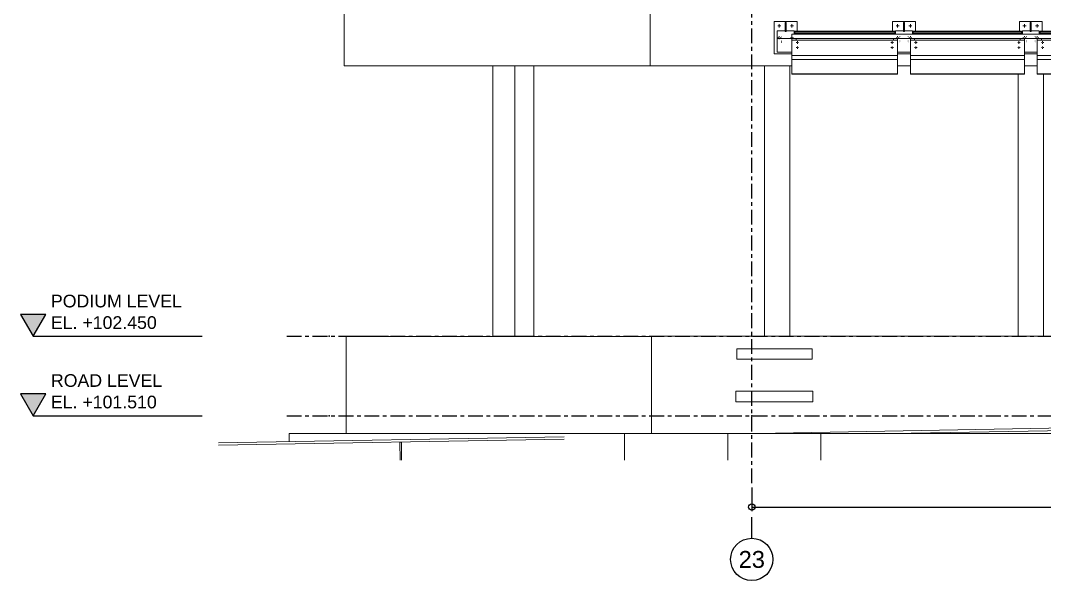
# Model space of a CAD drawing. Header units: millimetres. Extents: x 3774 to 718460, y -768339 to 192544.
# Drawn here: x 329240 to 341351, y -766904 to -760278 of the extents above; entities that cross this region are included whole.
import ezdxf
from ezdxf.enums import TextEntityAlignment as Align

# ---------------------------------------------------------------- set-up
doc = ezdxf.new("R2010")
doc.units = ezdxf.units.MM
for name, pattern in [('TA_GL_000.70000', [1.925, 0.7, -0.175, 0.175, -0.175, 0.7]), ('XKITLINE00', [0]), ('XKITLINE02', [4, 2, -2])]:
    doc.linetypes.add(name, pattern=pattern)
for name, color, linetype in [('000 - 0_SYM_DWG_GRID-BUBBLE_MAIN_COLOR_1', 7, 'Continuous'), ('000 - 0_SYM_DWG_GRIDLINE_MAIN_COLOR_1', 7, 'Continuous'), ('000 - 0_SYM_DWG_GRIDLINE_MAIN_COLOR_251', 7, 'Continuous'), ('000 - 0_SYM_DWG_LEVEL_MAIN_COLOR_2', 7, 'Continuous'), ('000 - 0_SYM_DWG_LEVEL_TEXT', 7, 'Continuous')]:
    doc.layers.add(name, color=color, linetype=linetype)
doc.layers.add('Bolt', color=7, linetype='Continuous', lineweight=0)
doc.layers.add('Part', color=7, linetype='Continuous', lineweight=0)
doc.styles.add('ARIAL', font='arial.ttf')
doc.styles.add('Arial_1', font='arial.ttf', dxfattribs={"height": 125})
doc.styles.add('FAMELINE_FOR_CKST', font='arial.ttf')
doc.styles.add('TA', font='', dxfattribs={"height": 4.5})
doc.styles.get('TA').set_extended_font_data('Cordia New')
doc.dimstyles.new('FAMELINE-CKST_C-C', dxfattribs={"dimtxt": 0.3, "dimasz": 0.15, "dimexe": 0.1, "dimexo": 0.1, "dimgap": 0.05, "dimtad": 1, "dimzin": 0, "dimdsep": 46, "dimtxsty": 'FAMELINE_FOR_CKST', "dimblk": 'ORIGIN', "dimblk1": 'ORIGIN', "dimblk2": 'ORIGIN', "dimsah": 1, "dimcen": 0.1, "dimdle": 0.1, "dimclrd": 7, "dimclre": 7, "dimclrt": 7, "dimadec": 0, "dimazin": 0, "dimtfac": 1, "dimtix": 1, "dimtmove": 2, "dimatfit": 3, "dimfxl": 1, "dimtolj": 1, "dimtzin": 0, "dimlwd": -1, "dimlwe": -1, "dimarcsym": 0})

# ---------------------------------------------------------------- blocks, each defined once
blk = doc.blocks.new('*U7973')
at = {"layer": '000 - 0_SYM_DWG_GRIDLINE_MAIN_COLOR_1', "color": 7}
blk.add_line((29, 0), (24, 0), dxfattribs=at)
blk.add_circle((34, 0), 5, dxfattribs=at)
at = {"layer": '000 - 0_SYM_DWG_GRIDLINE_MAIN_COLOR_251', "color": 7, "linetype": 'ByBlock', "ltscale": 5}
blk.add_line((16, 0), (-354.34, 0), dxfattribs=at)
at = {"layer": '000 - 0_SYM_DWG_GRIDLINE_MAIN_COLOR_251', "color": 7}
for p in [(-338.34, 0), (0, 0)]:
    blk.add_point(p, dxfattribs=at)
at = {"color": 7, "style": 'TA', "flags": 1}
blk.add_attdef('LOCATION', (6, -6), '', height=4.5, rotation=270, dxfattribs=at)
at = {"layer": '000 - 0_SYM_DWG_GRID-BUBBLE_MAIN_COLOR_1', "color": 7, "style": 'ARIAL'}
blk.add_attdef('GRID-HEAD', text='', height=4, rotation=90, dxfattribs=at).set_placement((34, 0), align=Align.MIDDLE_CENTER)
blk = doc.blocks.new('*U5900')
at = {"layer": '000 - 0_SYM_DWG_LEVEL_MAIN_COLOR_2'}
blk.add_hatch(color=7, dxfattribs=at).paths.add_polyline_path([(-167.01, 5.18), (-170, 0), (-172.99, 5.18)])
at = {"color": 7}
blk.add_point((0, 0), dxfattribs=at)
at = {"layer": '000 - 0_SYM_DWG_GRIDLINE_MAIN_COLOR_251', "color": 7}
blk.add_lwpolyline([(-170, 0), (-139, 0), (-134.5, 0), (-130, 0)], dxfattribs=at)
at = {"layer": '000 - 0_SYM_DWG_LEVEL_MAIN_COLOR_2', "color": 7, "lineweight": 25}
for p, q in [((-167.01, 5.18), (-172.99, 5.18)), ((-172.99, 5.18), (-170, 0)), ((-170, 0), (-167.01, 5.18))]:
    blk.add_line(p, q, dxfattribs=at)
at = {"layer": '000 - 0_SYM_DWG_LEVEL_TEXT', "color": 7, "style": 'Arial_1'}
for tag, p in [('LV_NAME_1', (-165.78, 11.92)), ('LV_NAME_2', (-165.79, 6.83)), ('LV_NAME_3', (-165.8, 1.74))]:
    blk.add_attdef(tag, p, '', height=3, dxfattribs=at)
blk = doc.blocks.new('*U5902')
at = {"layer": '000 - 0_SYM_DWG_GRIDLINE_MAIN_COLOR_251', "color": 7, "linetype": 'ByBlock', "ltscale": 5}
blk.add_line((10, 0), (-759, 0), dxfattribs=at)
at = {"layer": '000 - 0_SYM_DWG_GRIDLINE_MAIN_COLOR_251', "color": 7}
blk.add_point((0, 0), dxfattribs=at)
at = {"color": 7, "style": 'TA', "flags": 1}
blk.add_attdef('LOCATION', (6, -6), '', height=4.5, rotation=270, dxfattribs=at)
blk = doc.blocks.new('_Origin')
at = {"color": 7, "linetype": 'ByBlock', "lineweight": -2}
blk.add_line((0, 0), (-1, 0), dxfattribs=at)
blk.add_circle((0, 0), 0.5, dxfattribs=at)
blk = doc.blocks.new('*D8515')
at = {"color": 7, "transparency": 16777216}
for p, q in [((-22800, 100660), (-22800, 100379)), ((-11400, 100660), (-11400, 100379)), ((-22725, 100429), (-11475, 100429))]:
    blk.add_line(p, q, dxfattribs=at)
at = {"layer": 'Defpoints', "color": 7, "transparency": 16777216}
for p in [(-22800, 100710), (-11400, 100710), (-11400, 100429)]:
    blk.add_point(p, dxfattribs=at)
at = {"color": 7, "transparency": 16777216, "xscale": 75, "yscale": 75, "zscale": 75, "rotation": 180}
blk.add_blockref('_Origin', (-22800, 100429), dxfattribs=at)
at = {"color": 7, "transparency": 16777216, "xscale": 75, "yscale": 75, "zscale": 75}
blk.add_blockref('_Origin', (-11400, 100429), dxfattribs=at)
at = {"color": 7, "transparency": 16777216, "insert": (-17100, 100530), "char_height": 150, "attachment_point": 5, "style": 'FAMELINE_FOR_CKST'}
blk.add_mtext('\\A1;11400', dxfattribs=at)
blk = doc.blocks.new('*A6163498')
at = {"layer": 'Part', "color": 7, "linetype": 'XKITLINE00', "lineweight": 0}
for p, q in [((2179.680579, -157.253462), (2285.169525, -157.253462)), ((2179.680579, -166.453462), (2179.680579, -157.253462))]:
    blk.add_line(p, q, dxfattribs=at)
blk = doc.blocks.new('*A6363518')
at = {"layer": 'Part', "color": 7, "linetype": 'XKITLINE00', "lineweight": 0}
for p, q in [((2328.169484, -128.668902), (2192.969406, -128.668902)), ((2192.969406, -128.668902), (2192.969406, -129.068902)), ((2328.169484, -129.068902), (2192.969406, -129.068902))]:
    blk.add_line(p, q, dxfattribs=at)
blk = doc.blocks.new('*A6373519')
at = {"layer": 'Part', "color": 7, "linetype": 'XKITLINE00', "lineweight": 0}
for p, q in [((2179.563596, -124.453462), (2179.563596, -131.653462)), ((2179.563596, -131.653462), (2192.969484, -131.653462)), ((2202.969484, -131.653462), (2204.169484, -131.653462)), ((2214.969484, -131.653462), (2216.169484, -131.653462))]:
    blk.add_line(p, q, dxfattribs=at)
blk = doc.blocks.new('*A6963578')
at = {"layer": 'Part', "color": 7, "linetype": 'XKITLINE00', "lineweight": 0}
for p, q in [((2195.710312, -166.453462), (2186.910312, -166.453462)), ((2186.910312, -166.453462), (2186.910312, -168.988744)), ((2195.710312, -168.988744), (2195.710312, -166.453462))]:
    blk.add_line(p, q, dxfattribs=at)
blk = doc.blocks.new('*A6973579')
at = {"layer": 'Part', "color": 7, "linetype": 'XKITLINE00', "lineweight": 0}
for p, q in [((2280.258984, -164.856386), (2189.668655, -166.453462)), ((2202.376495, -166.453462), (2280.262933, -165.080351)), ((2280.262933, -165.080351), (2280.258984, -164.856386))]:
    blk.add_line(p, q, dxfattribs=at)
blk = doc.blocks.new('*A6983580')
at = {"layer": 'Part', "color": 7, "linetype": 'XKITLINE00', "lineweight": 0}
for p, q in [((2194.870312, -158.453462), (2187.750312, -158.453462)), ((2187.750312, -158.453462), (2187.750312, -159.413462)), ((2194.870312, -158.453462), (2194.870312, -159.413462)), ((2194.870312, -159.413462), (2187.750312, -159.413462))]:
    blk.add_line(p, q, dxfattribs=at)
blk = doc.blocks.new('*A6993581')
at = {"layer": 'Part', "color": 7, "linetype": 'XKITLINE00', "lineweight": 0}
for p, q in [((2194.950312, -162.453462), (2187.670312, -162.453462)), ((2187.670312, -162.453462), (2187.670312, -163.453462)), ((2194.950312, -162.453462), (2194.950312, -163.453462)), ((2194.950312, -163.453462), (2187.670312, -163.453462))]:
    blk.add_line(p, q, dxfattribs=at)
blk = doc.blocks.new('*A7233605')
at = {"layer": 'Part', "color": 7, "linetype": 'XKITLINE00', "lineweight": 0}
blk.add_line((2150.601525, -131.653462), (2150.601525, -124.453462), dxfattribs=at)
blk = doc.blocks.new('*A7243606')
at = {"layer": 'Part', "color": 7, "linetype": 'XKITLINE00', "lineweight": 0}
for p, q in [((2164.67902, -157.253462), (2164.67902, -131.653462)), ((2166.757481, -157.253462), (2166.757481, -131.653462)), ((2168.557481, -157.253462), (2168.557481, -131.653462)), ((2164.67902, -157.253462), (2168.557481, -157.253462))]:
    blk.add_line(p, q, dxfattribs=at)
blk = doc.blocks.new('*A7253607')
at = {"layer": 'Part', "color": 7, "linetype": 'XKITLINE00', "lineweight": 0}
for p, q in [((2179.563596, -124.453462), (2150.601525, -124.453462)), ((2150.601525, -124.453462), (2150.601525, -131.653462)), ((2179.563596, -124.453462), (2179.563596, -131.653462)), ((2179.563596, -131.653462), (2150.601525, -131.653462))]:
    blk.add_line(p, q, dxfattribs=at)
blk = doc.blocks.new('*A7503632')
at = {"layer": 'Bolt', "color": 7, "linetype": 'XKITLINE02', "lineweight": 0}
for p, q in [((2203.16952, -128.896369), (2203.16952, -128.916299)), ((2203.16952, -129.295829), (2203.16952, -129.315758))]:
    blk.add_line(p, q, dxfattribs=at)
blk = doc.blocks.new('*A7513633')
at = {"layer": 'Bolt', "color": 7, "linetype": 'XKITLINE02', "lineweight": 0}
for p, q in [((2203.96953, -128.896369), (2203.96953, -128.916299)), ((2203.96953, -129.295829), (2203.96953, -129.315758))]:
    blk.add_line(p, q, dxfattribs=at)
blk = doc.blocks.new('*A7543636')
at = {"layer": 'Bolt'}
for points in [[(2202.894, -127.867), (2202.895, -127.86), (2202.897, -127.853), (2202.899, -127.846), (2202.903, -127.839), (2202.906, -127.833), (2202.911, -127.827), (2202.916, -127.821), (2202.921, -127.816), (2202.927, -127.812), (2202.934, -127.808), (2202.94, -127.805), (2202.947, -127.802), (2202.955, -127.8), (2202.962, -127.799), (2202.97, -127.799), (2202.977, -127.799), (2202.984, -127.8), (2202.992, -127.802), (2202.999, -127.805), (2203.005, -127.808), (2203.012, -127.812), (2203.018, -127.816), (2203.023, -127.821), (2203.028, -127.827), (2203.033, -127.833), (2203.037, -127.839), (2203.04, -127.846), (2203.042, -127.853), (2203.044, -127.86), (2203.045, -127.867), (2203.046, -127.875), (2203.045, -127.882), (2203.044, -127.89), (2203.042, -127.897), (2203.04, -127.904), (2203.037, -127.911), (2203.033, -127.917), (2203.028, -127.923), (2203.023, -127.929), (2203.018, -127.934), (2203.012, -127.938), (2203.005, -127.942), (2202.999, -127.945), (2202.992, -127.948), (2202.984, -127.949), (2202.977, -127.95), (2202.97, -127.951), (2202.962, -127.95), (2202.955, -127.949), (2202.947, -127.948), (2202.94, -127.945), (2202.934, -127.942), (2202.927, -127.938), (2202.921, -127.934), (2202.916, -127.929), (2202.911, -127.923), (2202.906, -127.917), (2202.903, -127.911), (2202.899, -127.904), (2202.897, -127.897), (2202.895, -127.89), (2202.894, -127.882), (2202.894, -127.875)], [(2204.094, -127.867), (2204.095, -127.86), (2204.097, -127.853), (2204.099, -127.846), (2204.103, -127.839), (2204.106, -127.833), (2204.111, -127.827), (2204.116, -127.821), (2204.121, -127.816), (2204.127, -127.812), (2204.134, -127.808), (2204.14, -127.805), (2204.147, -127.802), (2204.155, -127.8), (2204.162, -127.799), (2204.17, -127.799), (2204.177, -127.799), (2204.184, -127.8), (2204.192, -127.802), (2204.199, -127.805), (2204.205, -127.808), (2204.212, -127.812), (2204.218, -127.816), (2204.223, -127.821), (2204.228, -127.827), (2204.233, -127.833), (2204.237, -127.839), (2204.24, -127.846), (2204.242, -127.853), (2204.244, -127.86), (2204.245, -127.867), (2204.246, -127.875), (2204.245, -127.882), (2204.244, -127.89), (2204.242, -127.897), (2204.24, -127.904), (2204.237, -127.911), (2204.233, -127.917), (2204.228, -127.923), (2204.223, -127.929), (2204.218, -127.934), (2204.212, -127.938), (2204.205, -127.942), (2204.199, -127.945), (2204.192, -127.948), (2204.184, -127.949), (2204.177, -127.95), (2204.17, -127.951), (2204.162, -127.95), (2204.155, -127.949), (2204.147, -127.948), (2204.14, -127.945), (2204.134, -127.942), (2204.127, -127.938), (2204.121, -127.934), (2204.116, -127.929), (2204.111, -127.923), (2204.106, -127.917), (2204.103, -127.911), (2204.099, -127.904), (2204.097, -127.897), (2204.095, -127.89), (2204.094, -127.882), (2204.094, -127.875)]]:
    blk.add_hatch(color=7, dxfattribs=at).paths.add_polyline_path(points, flags=17)
at = {"layer": 'Bolt', "color": 7, "linetype": 'XKITLINE00', "lineweight": 0}
for p, q in [((2202.818, -127.875), (2203.122, -127.875)), ((2202.97, -128.027), (2202.97, -127.723)), ((2204.018, -127.875), (2204.322, -127.875)), ((2204.17, -128.027), (2204.17, -127.723)), ((2202.97, -128.843), (2202.97, -128.944)), ((2204.17, -128.843), (2204.17, -128.944)), ((2202.818, -128.995), (2202.919, -128.995)), ((2202.97, -129.147), (2202.97, -129.046)), ((2203.122, -128.995), (2203.02, -128.995)), ((2204.018, -128.995), (2204.119, -128.995)), ((2204.17, -129.147), (2204.17, -129.046)), ((2204.322, -128.995), (2204.22, -128.995))]:
    blk.add_line(p, q, dxfattribs=at)
blk = doc.blocks.new('*A7553637')
at = {"layer": 'Bolt', "color": 7, "linetype": 'XKITLINE02', "lineweight": 0}
for p, q in [((2203.96953, -129.040129), (2203.96953, -129.060059)), ((2203.96953, -129.439589), (2203.96953, -129.459518))]:
    blk.add_line(p, q, dxfattribs=at)
blk = doc.blocks.new('*A7563638')
at = {"layer": 'Bolt', "color": 7, "linetype": 'XKITLINE02', "lineweight": 0}
for p, q in [((2203.16952, -129.040129), (2203.16952, -129.060059)), ((2203.16952, -129.439589), (2203.16952, -129.459518))]:
    blk.add_line(p, q, dxfattribs=at)
blk = doc.blocks.new('*A7573639')
at = {"layer": 'Bolt'}
for points in [[(2191.694, -127.867), (2191.695, -127.86), (2191.697, -127.853), (2191.699, -127.846), (2191.703, -127.839), (2191.706, -127.833), (2191.711, -127.827), (2191.716, -127.821), (2191.721, -127.816), (2191.727, -127.812), (2191.734, -127.808), (2191.74, -127.805), (2191.747, -127.802), (2191.755, -127.8), (2191.762, -127.799), (2191.77, -127.799), (2191.777, -127.799), (2191.784, -127.8), (2191.792, -127.802), (2191.799, -127.805), (2191.805, -127.808), (2191.812, -127.812), (2191.818, -127.816), (2191.823, -127.821), (2191.828, -127.827), (2191.833, -127.833), (2191.837, -127.839), (2191.84, -127.846), (2191.842, -127.853), (2191.844, -127.86), (2191.845, -127.867), (2191.846, -127.875), (2191.845, -127.882), (2191.844, -127.89), (2191.842, -127.897), (2191.84, -127.904), (2191.837, -127.911), (2191.833, -127.917), (2191.828, -127.923), (2191.823, -127.929), (2191.818, -127.934), (2191.812, -127.938), (2191.805, -127.942), (2191.799, -127.945), (2191.792, -127.948), (2191.784, -127.949), (2191.777, -127.95), (2191.77, -127.951), (2191.762, -127.95), (2191.755, -127.949), (2191.747, -127.948), (2191.74, -127.945), (2191.734, -127.942), (2191.727, -127.938), (2191.721, -127.934), (2191.716, -127.929), (2191.711, -127.923), (2191.706, -127.917), (2191.703, -127.911), (2191.699, -127.904), (2191.697, -127.897), (2191.695, -127.89), (2191.694, -127.882), (2191.694, -127.875)], [(2192.894, -127.867), (2192.895, -127.86), (2192.897, -127.853), (2192.899, -127.846), (2192.903, -127.839), (2192.906, -127.833), (2192.911, -127.827), (2192.916, -127.821), (2192.921, -127.816), (2192.927, -127.812), (2192.934, -127.808), (2192.94, -127.805), (2192.947, -127.802), (2192.955, -127.8), (2192.962, -127.799), (2192.97, -127.799), (2192.977, -127.799), (2192.984, -127.8), (2192.992, -127.802), (2192.999, -127.805), (2193.005, -127.808), (2193.012, -127.812), (2193.018, -127.816), (2193.023, -127.821), (2193.028, -127.827), (2193.033, -127.833), (2193.037, -127.839), (2193.04, -127.846), (2193.042, -127.853), (2193.044, -127.86), (2193.045, -127.867), (2193.046, -127.875), (2193.045, -127.882), (2193.044, -127.89), (2193.042, -127.897), (2193.04, -127.904), (2193.037, -127.911), (2193.033, -127.917), (2193.028, -127.923), (2193.023, -127.929), (2193.018, -127.934), (2193.012, -127.938), (2193.005, -127.942), (2192.999, -127.945), (2192.992, -127.948), (2192.984, -127.949), (2192.977, -127.95), (2192.97, -127.951), (2192.962, -127.95), (2192.955, -127.949), (2192.947, -127.948), (2192.94, -127.945), (2192.934, -127.942), (2192.927, -127.938), (2192.921, -127.934), (2192.916, -127.929), (2192.911, -127.923), (2192.906, -127.917), (2192.903, -127.911), (2192.899, -127.904), (2192.897, -127.897), (2192.895, -127.89), (2192.894, -127.882), (2192.894, -127.875)]]:
    blk.add_hatch(color=7, dxfattribs=at).paths.add_polyline_path(points, flags=17)
at = {"layer": 'Bolt', "color": 7, "linetype": 'XKITLINE00', "lineweight": 0}
for p, q in [((2191.618, -127.875), (2191.922, -127.875)), ((2191.77, -128.027), (2191.77, -127.723)), ((2192.818, -127.875), (2193.122, -127.875)), ((2192.97, -128.027), (2192.97, -127.723)), ((2191.77, -128.843), (2191.77, -128.944)), ((2192.97, -128.843), (2192.97, -128.944)), ((2191.618, -128.995), (2191.719, -128.995)), ((2191.77, -129.147), (2191.77, -129.046)), ((2191.922, -128.995), (2191.82, -128.995)), ((2192.818, -128.995), (2192.919, -128.995)), ((2192.97, -129.147), (2192.97, -129.046)), ((2193.122, -128.995), (2193.02, -128.995))]:
    blk.add_line(p, q, dxfattribs=at)
blk = doc.blocks.new('*A7583640')
at = {"layer": 'Bolt', "color": 7, "linetype": 'XKITLINE02', "lineweight": 0}
for p, q in [((2191.96953, -128.90237), (2191.96953, -128.94396)), ((2191.96953, -129.301829), (2191.96953, -129.343419))]:
    blk.add_line(p, q, dxfattribs=at)
blk = doc.blocks.new('*A7633645')
at = {"layer": 'Bolt', "color": 7, "linetype": 'XKITLINE02', "lineweight": 0}
for p, q in [((2191.96953, -129.04613), (2191.96953, -129.08772)), ((2191.96953, -129.445589), (2191.96953, -129.487179))]:
    blk.add_line(p, q, dxfattribs=at)
blk = doc.blocks.new('*A7643646')
at = {"layer": 'Bolt', "color": 7, "linetype": 'XKITLINE00', "lineweight": 0}
for p, q in [((2204.57752, -129.449286), (2204.652112, -129.449286)), ((2204.68952, -129.337286), (2204.68952, -129.411878)), ((2204.68952, -129.561286), (2204.68952, -129.486694)), ((2204.68952, -129.817286), (2204.68952, -129.891878)), ((2204.80152, -129.449286), (2204.726928, -129.449286)), ((2204.57752, -129.929286), (2204.652112, -129.929286)), ((2204.68952, -130.041286), (2204.68952, -129.966694)), ((2204.80152, -129.929286), (2204.726928, -129.929286))]:
    blk.add_line(p, q, dxfattribs=at)
blk = doc.blocks.new('*A7653647')
at = {"layer": 'Bolt', "color": 7, "linetype": 'XKITLINE00', "lineweight": 0}
for p, q in [((2202.33752, -129.449286), (2202.412112, -129.449286)), ((2202.44952, -129.337286), (2202.44952, -129.411878)), ((2202.44952, -129.561286), (2202.44952, -129.486694)), ((2202.44952, -129.817286), (2202.44952, -129.891878)), ((2202.56152, -129.449286), (2202.486928, -129.449286)), ((2202.33752, -129.929286), (2202.412112, -129.929286)), ((2202.44952, -130.041286), (2202.44952, -129.966694)), ((2202.56152, -129.929286), (2202.486928, -129.929286))]:
    blk.add_line(p, q, dxfattribs=at)
blk = doc.blocks.new('*A7663648')
at = {"layer": 'Bolt', "color": 7, "linetype": 'XKITLINE00', "lineweight": 0}
for p, q in [((2193.37448, -129.449286), (2193.449072, -129.449286)), ((2193.48648, -129.337286), (2193.48648, -129.411878)), ((2193.48648, -129.561286), (2193.48648, -129.486694)), ((2193.48648, -129.817286), (2193.48648, -129.891878)), ((2193.59848, -129.449286), (2193.523888, -129.449286)), ((2193.37448, -129.929286), (2193.449072, -129.929286)), ((2193.48648, -130.041286), (2193.48648, -129.966694)), ((2193.59848, -129.929286), (2193.523888, -129.929286))]:
    blk.add_line(p, q, dxfattribs=at)
blk = doc.blocks.new('*A7683650')
at = {"layer": 'Part', "color": 7, "linetype": 'XKITLINE00', "lineweight": 0}
for p, q in [((2177.121323, -166.453462), (2186.910312, -166.453462)), ((2177.12135, -168.988744), (2177.12135, -166.453462))]:
    blk.add_line(p, q, dxfattribs=at)
blk = doc.blocks.new('*A7693651')
at = {"layer": 'Part', "color": 7, "linetype": 'XKITLINE00', "lineweight": 0}
for p, q in [((2138.707265, -167.351894), (2171.40093, -166.775516)), ((2138.707265, -167.575928), (2171.40093, -166.999551))]:
    blk.add_line(p, q, dxfattribs=at)
blk = doc.blocks.new('*A7703652')
at = {"layer": 'Part', "color": 7, "linetype": 'XKITLINE00', "lineweight": 0}
blk.add_line((2145.397813, -167.233942), (2145.397813, -166.453462), dxfattribs=at)
blk = doc.blocks.new('*A7713653')
at = {"layer": 'Part', "color": 7, "linetype": 'XKITLINE00', "lineweight": 0}
for p, q in [((2177.121323, -166.453462), (2145.397813, -166.453462)), ((2145.397813, -166.453462), (2145.397813, -167.233942)), ((2177.121323, -168.988744), (2177.121323, -166.453462))]:
    blk.add_line(p, q, dxfattribs=at)
blk = doc.blocks.new('*A7723654')
at = {"layer": 'Part', "color": 7, "linetype": 'XKITLINE00', "lineweight": 0}
for p, q in [((2156.00936, -167.270899), (2155.88138, -167.273155)), ((2155.88138, -167.273155), (2155.911625, -168.988744)), ((2156.039645, -168.988744), (2156.00936, -167.270899))]:
    blk.add_line(p, q, dxfattribs=at)
blk = doc.blocks.new('*A7733655')
at = {"layer": 'Part', "color": 7, "linetype": 'XKITLINE00', "lineweight": 0}
for p, q in [((2154.801525, -157.253462), (2150.801525, -157.253462)), ((2150.801525, -157.253462), (2150.801525, -166.453462)), ((2154.801525, -157.261462), (2154.801525, -157.253462))]:
    blk.add_line(p, q, dxfattribs=at)
blk = doc.blocks.new('*A7743656')
at = {"layer": 'Part', "color": 7, "linetype": 'XKITLINE00', "lineweight": 0}
for p, q in [((2150.801527, -157.261462), (2179.680579, -157.261462)), ((2150.801527, -166.453462), (2150.801527, -157.261462)), ((2179.680579, -157.261462), (2179.680579, -166.453462))]:
    blk.add_line(p, q, dxfattribs=at)
blk = doc.blocks.new('*A7753657')
at = {"layer": 'Part', "color": 7, "linetype": 'XKITLINE00', "lineweight": 0}
blk.add_line((2187.670312, -163.453462), (2187.670312, -162.453462), dxfattribs=at)
blk = doc.blocks.new('*A7763658')
at = {"layer": 'Part', "color": 7, "linetype": 'XKITLINE00', "lineweight": 0}
blk.add_line((2187.750312, -159.413462), (2187.750312, -158.453462), dxfattribs=at)
blk = doc.blocks.new('*A9273809')
at = {"layer": 'Part', "color": 7, "linetype": 'XKITLINE00', "lineweight": 0}
blk.add_line((2195.710312, -166.453462), (2258.126312, -166.453462), dxfattribs=at)
blk = doc.blocks.new('*A9313813')
at = {"layer": 'Part', "color": 7, "linetype": 'XKITLINE00', "lineweight": 0}
for p, q in [((2190.369525, -157.253462), (2190.369525, -131.653462)), ((2192.769525, -157.253462), (2192.769525, -131.653462))]:
    blk.add_line(p, q, dxfattribs=at)
blk = doc.blocks.new('*A9323814')
at = {"layer": 'Part', "color": 7, "linetype": 'XKITLINE00', "lineweight": 0}
for p, q in [((2214.369525, -157.253462), (2214.369525, -132.453462)), ((2216.769525, -157.253462), (2216.769525, -132.453462))]:
    blk.add_line(p, q, dxfattribs=at)
blk = doc.blocks.new('*A9413823')
at = {"layer": 'Part', "color": 7, "linetype": 'XKITLINE00', "lineweight": 0}
for p, q in [((2202.76649, -128.344459), (2203.52152, -128.344459)), ((2202.76649, -128.668902), (2202.76649, -128.344459)), ((2203.61752, -128.344459), (2204.36649, -128.344459)), ((2204.36649, -128.668902), (2204.36649, -128.344459))]:
    blk.add_line(p, q, dxfattribs=at)
blk = doc.blocks.new('*A9423824')
at = {"layer": 'Part', "color": 7, "linetype": 'XKITLINE00', "lineweight": 0}
for p, q in [((2204.169484, -131.053462), (2204.169484, -129.233462)), ((2214.969484, -129.233462), (2204.169484, -129.233462)), ((2214.969484, -132.405462), (2214.969484, -129.233462)), ((2204.169484, -130.67527), (2214.969484, -130.67527)), ((2204.169484, -131.053462), (2204.169484, -132.453462)), ((2214.969484, -131.053462), (2204.169484, -131.053462)), ((2204.169484, -132.405462), (2214.969484, -132.405462)), ((2214.969484, -132.453462), (2204.169484, -132.453462)), ((2214.969484, -132.405462), (2214.969484, -132.453462))]:
    blk.add_line(p, q, dxfattribs=at)
blk = doc.blocks.new('*A9433825')
at = {"layer": 'Part', "color": 7, "linetype": 'XKITLINE00', "lineweight": 0}
for p, q in [((2192.969484, -131.053462), (2192.969484, -129.233462)), ((2202.969484, -129.233462), (2192.969484, -129.233462)), ((2202.969484, -132.405462), (2202.969484, -129.233462)), ((2192.969484, -130.67527), (2202.969484, -130.67527)), ((2192.969484, -131.053462), (2192.969484, -132.453462)), ((2202.969484, -131.053462), (2192.969484, -131.053462)), ((2192.969484, -132.405462), (2202.969484, -132.405462)), ((2202.969484, -132.453462), (2192.969484, -132.453462)), ((2202.969484, -132.405462), (2202.969484, -132.453462))]:
    blk.add_line(p, q, dxfattribs=at)
blk = doc.blocks.new('*A9443826')
at = {"layer": 'Part', "color": 7, "linetype": 'XKITLINE00', "lineweight": 0}
for p, q in [((2193.16649, -128.619931), (2193.24952, -128.619931)), ((2193.16649, -128.622652), (2193.24952, -128.622652)), ((2193.24952, -128.391525), (2193.24952, -128.535285)), ((2193.24952, -128.391525), (2202.68952, -128.391525)), ((2193.24952, -128.422926), (2202.68952, -128.422926)), ((2202.68952, -128.391525), (2202.68952, -128.535285)), ((2202.68952, -128.619931), (2202.76649, -128.619931)), ((2202.68952, -128.622652), (2202.76649, -128.622652))]:
    blk.add_line(p, q, dxfattribs=at)
blk = doc.blocks.new('*A9453827')
at = {"layer": 'Part', "color": 7, "linetype": 'XKITLINE00', "lineweight": 0}
for p, q in [((2204.36649, -128.619931), (2204.44952, -128.619931)), ((2204.36649, -128.622652), (2204.44952, -128.622652)), ((2204.44952, -128.391525), (2204.44952, -128.535285)), ((2204.44952, -128.391525), (2214.68952, -128.391525)), ((2204.44952, -128.422926), (2214.68952, -128.422926)), ((2214.68952, -128.391525), (2214.68952, -128.535285)), ((2214.68952, -128.619931), (2214.76649, -128.619931)), ((2214.68952, -128.622652), (2214.76649, -128.622652))]:
    blk.add_line(p, q, dxfattribs=at)
blk = doc.blocks.new('*A9463828')
at = {"layer": 'Part', "color": 7, "linetype": 'XKITLINE00', "lineweight": 0}
for p, q in [((2204.44952, -128.668902), (2204.44952, -128.535285)), ((2204.44952, -128.535285), (2214.68952, -128.535285)), ((2204.44952, -128.566686), (2214.68952, -128.566686)), ((2214.68952, -128.535285), (2214.68952, -128.668902))]:
    blk.add_line(p, q, dxfattribs=at)
blk = doc.blocks.new('*A9473829')
at = {"layer": 'Part', "color": 7, "linetype": 'XKITLINE00', "lineweight": 0}
for p, q in [((2193.24952, -128.668902), (2193.24952, -128.535285)), ((2193.24952, -128.535285), (2202.68952, -128.535285)), ((2193.24952, -128.566686), (2202.68952, -128.566686)), ((2202.68952, -128.535285), (2202.68952, -128.668902))]:
    blk.add_line(p, q, dxfattribs=at)
blk = doc.blocks.new('*A9513833')
at = {"layer": 'Part', "color": 7, "linetype": 'XKITLINE00', "lineweight": 0}
for p, q in [((2202.489552, -127.474849), (2204.649552, -127.474849)), ((2202.489552, -128.391525), (2202.489552, -127.474849)), ((2204.649552, -127.474849), (2204.649552, -128.391525)), ((2202.969484, -130.514849), (2204.169484, -130.514849))]:
    blk.add_line(p, q, dxfattribs=at)
blk = doc.blocks.new('*A9523834')
at = {"layer": 'Part', "color": 7, "linetype": 'XKITLINE00', "lineweight": 0}
for p, q in [((2203.61752, -127.544569), (2203.52152, -127.544569)), ((2203.52152, -128.395979), (2203.52152, -127.544569)), ((2203.61752, -128.395979), (2203.61752, -127.544569)), ((2203.61752, -128.395979), (2203.52152, -128.395979))]:
    blk.add_line(p, q, dxfattribs=at)
blk = doc.blocks.new('*A9563838')
at = {"layer": 'Part', "color": 7, "linetype": 'XKITLINE00', "lineweight": 0}
for p, q in [((2191.289552, -127.474849), (2193.449552, -127.474849)), ((2191.289552, -130.514849), (2191.289552, -127.474849)), ((2193.449552, -127.474849), (2193.449552, -128.391525)), ((2192.969484, -130.514849), (2191.289552, -130.514849))]:
    blk.add_line(p, q, dxfattribs=at)
blk = doc.blocks.new('*A9573839')
at = {"layer": 'Part', "color": 7, "linetype": 'XKITLINE00', "lineweight": 0}
for p, q in [((2192.41752, -127.544569), (2192.32152, -127.544569)), ((2192.32152, -128.395979), (2192.32152, -127.544569)), ((2192.41752, -128.395979), (2192.41752, -127.544569)), ((2192.41752, -128.395979), (2192.32152, -128.395979))]:
    blk.add_line(p, q, dxfattribs=at)
blk = doc.blocks.new('*A9583840')
at = {"layer": 'Part', "color": 7, "linetype": 'XKITLINE00', "lineweight": 0}
for p, q in [((2214.569484, -129.068902), (2204.569406, -129.068902)), ((2204.569406, -129.068902), (2204.569406, -129.233462)), ((2214.569484, -129.233462), (2214.569484, -129.068902))]:
    blk.add_line(p, q, dxfattribs=at)
blk = doc.blocks.new('*A9593841')
at = {"layer": 'Part', "color": 7, "linetype": 'XKITLINE00', "lineweight": 0}
for p, q in [((2202.569484, -129.068902), (2193.369406, -129.068902)), ((2193.369406, -129.068902), (2193.369406, -129.233462)), ((2202.569484, -129.233462), (2202.569484, -129.068902))]:
    blk.add_line(p, q, dxfattribs=at)
blk = doc.blocks.new('*A9603842')
at = {"layer": 'Part', "color": 7, "linetype": 'XKITLINE00', "lineweight": 0}
for p, q in [((2202.969484, -129.069203), (2204.169406, -129.069203)), ((2202.969484, -130.349203), (2204.169484, -130.349203))]:
    blk.add_line(p, q, dxfattribs=at)
blk = doc.blocks.new('*A9613843')
at = {"layer": 'Part', "color": 7, "linetype": 'XKITLINE00', "lineweight": 0}
for p, q in [((2204.569406, -129.068902), (2204.169406, -129.068902)), ((2204.169406, -129.068902), (2204.169406, -129.233462)), ((2204.569406, -129.233462), (2204.569406, -129.068902))]:
    blk.add_line(p, q, dxfattribs=at)
blk = doc.blocks.new('*A9623844')
at = {"layer": 'Part', "color": 7, "linetype": 'XKITLINE00', "lineweight": 0}
for p, q in [((2202.569484, -129.068902), (2202.969484, -129.068902)), ((2202.569484, -129.233462), (2202.569484, -129.068902)), ((2202.969484, -129.068902), (2202.969484, -129.233462))]:
    blk.add_line(p, q, dxfattribs=at)
blk = doc.blocks.new('*A9633845')
at = {"layer": 'Part', "color": 7, "linetype": 'XKITLINE00', "lineweight": 0}
for p, q in [((2191.56648, -130.349203), (2191.56648, -129.069203)), ((2191.56648, -129.069203), (2192.969406, -129.069203)), ((2192.969484, -130.349203), (2191.56648, -130.349203))]:
    blk.add_line(p, q, dxfattribs=at)
blk = doc.blocks.new('*A9643846')
at = {"layer": 'Part', "color": 7, "linetype": 'XKITLINE00', "lineweight": 0}
for p, q in [((2193.369406, -129.068902), (2192.969406, -129.068902)), ((2192.969406, -129.068902), (2192.969406, -129.233462)), ((2193.369406, -129.233462), (2193.369406, -129.068902))]:
    blk.add_line(p, q, dxfattribs=at)
blk = doc.blocks.new('*A9743856')
at = {"layer": 'Bolt'}
for points in [[(2214.894, -127.867), (2214.895, -127.86), (2214.897, -127.853), (2214.899, -127.846), (2214.903, -127.839), (2214.906, -127.833), (2214.911, -127.827), (2214.916, -127.821), (2214.921, -127.816), (2214.927, -127.812), (2214.934, -127.808), (2214.94, -127.805), (2214.947, -127.802), (2214.955, -127.8), (2214.962, -127.799), (2214.97, -127.799), (2214.977, -127.799), (2214.984, -127.8), (2214.992, -127.802), (2214.999, -127.805), (2215.005, -127.808), (2215.012, -127.812), (2215.018, -127.816), (2215.023, -127.821), (2215.028, -127.827), (2215.033, -127.833), (2215.037, -127.839), (2215.04, -127.846), (2215.042, -127.853), (2215.044, -127.86), (2215.045, -127.867), (2215.046, -127.875), (2215.045, -127.882), (2215.044, -127.89), (2215.042, -127.897), (2215.04, -127.904), (2215.037, -127.911), (2215.033, -127.917), (2215.028, -127.923), (2215.023, -127.929), (2215.018, -127.934), (2215.012, -127.938), (2215.005, -127.942), (2214.999, -127.945), (2214.992, -127.948), (2214.984, -127.949), (2214.977, -127.95), (2214.97, -127.951), (2214.962, -127.95), (2214.955, -127.949), (2214.947, -127.948), (2214.94, -127.945), (2214.934, -127.942), (2214.927, -127.938), (2214.921, -127.934), (2214.916, -127.929), (2214.911, -127.923), (2214.906, -127.917), (2214.903, -127.911), (2214.899, -127.904), (2214.897, -127.897), (2214.895, -127.89), (2214.894, -127.882), (2214.894, -127.875)], [(2216.094, -127.867), (2216.095, -127.86), (2216.097, -127.853), (2216.099, -127.846), (2216.103, -127.839), (2216.106, -127.833), (2216.111, -127.827), (2216.116, -127.821), (2216.121, -127.816), (2216.127, -127.812), (2216.134, -127.808), (2216.14, -127.805), (2216.147, -127.802), (2216.155, -127.8), (2216.162, -127.799), (2216.17, -127.799), (2216.177, -127.799), (2216.184, -127.8), (2216.192, -127.802), (2216.199, -127.805), (2216.205, -127.808), (2216.212, -127.812), (2216.218, -127.816), (2216.223, -127.821), (2216.228, -127.827), (2216.233, -127.833), (2216.237, -127.839), (2216.24, -127.846), (2216.242, -127.853), (2216.244, -127.86), (2216.245, -127.867), (2216.246, -127.875), (2216.245, -127.882), (2216.244, -127.89), (2216.242, -127.897), (2216.24, -127.904), (2216.237, -127.911), (2216.233, -127.917), (2216.228, -127.923), (2216.223, -127.929), (2216.218, -127.934), (2216.212, -127.938), (2216.205, -127.942), (2216.199, -127.945), (2216.192, -127.948), (2216.184, -127.949), (2216.177, -127.95), (2216.17, -127.951), (2216.162, -127.95), (2216.155, -127.949), (2216.147, -127.948), (2216.14, -127.945), (2216.134, -127.942), (2216.127, -127.938), (2216.121, -127.934), (2216.116, -127.929), (2216.111, -127.923), (2216.106, -127.917), (2216.103, -127.911), (2216.099, -127.904), (2216.097, -127.897), (2216.095, -127.89), (2216.094, -127.882), (2216.094, -127.875)]]:
    blk.add_hatch(color=7, dxfattribs=at).paths.add_polyline_path(points, flags=17)
at = {"layer": 'Bolt', "color": 7, "linetype": 'XKITLINE00', "lineweight": 0}
for p, q in [((2214.818, -127.875), (2215.122, -127.875)), ((2214.97, -128.027), (2214.97, -127.723)), ((2216.018, -127.875), (2216.322, -127.875)), ((2216.17, -128.027), (2216.17, -127.723)), ((2214.97, -128.843), (2214.97, -128.944)), ((2216.17, -128.843), (2216.17, -128.944)), ((2214.818, -128.995), (2214.919, -128.995)), ((2214.97, -129.147), (2214.97, -129.046)), ((2215.122, -128.995), (2215.02, -128.995)), ((2216.018, -128.995), (2216.119, -128.995)), ((2216.17, -129.147), (2216.17, -129.046)), ((2216.322, -128.995), (2216.22, -128.995))]:
    blk.add_line(p, q, dxfattribs=at)
blk = doc.blocks.new('*A9753857')
at = {"layer": 'Bolt', "color": 7, "linetype": 'XKITLINE02', "lineweight": 0}
for p, q in [((2215.96953, -128.896369), (2215.96953, -128.916299)), ((2215.96953, -129.295829), (2215.96953, -129.315758))]:
    blk.add_line(p, q, dxfattribs=at)
blk = doc.blocks.new('*A9763858')
at = {"layer": 'Bolt', "color": 7, "linetype": 'XKITLINE02', "lineweight": 0}
for p, q in [((2215.16952, -128.896369), (2215.16952, -128.916299)), ((2215.16952, -129.295829), (2215.16952, -129.315758))]:
    blk.add_line(p, q, dxfattribs=at)
blk = doc.blocks.new('*A9793861')
at = {"layer": 'Bolt', "color": 7, "linetype": 'XKITLINE02', "lineweight": 0}
for p, q in [((2215.16952, -129.040129), (2215.16952, -129.060059)), ((2215.16952, -129.439589), (2215.16952, -129.459518))]:
    blk.add_line(p, q, dxfattribs=at)
blk = doc.blocks.new('*A9803862')
at = {"layer": 'Bolt', "color": 7, "linetype": 'XKITLINE02', "lineweight": 0}
for p, q in [((2215.96953, -129.040129), (2215.96953, -129.060059)), ((2215.96953, -129.439589), (2215.96953, -129.459518))]:
    blk.add_line(p, q, dxfattribs=at)
blk = doc.blocks.new('*A9863868')
at = {"layer": 'Bolt', "color": 7, "linetype": 'XKITLINE00', "lineweight": 0}
for p, q in [((2214.33752, -129.449286), (2214.412112, -129.449286)), ((2214.44952, -129.337286), (2214.44952, -129.411878)), ((2214.44952, -129.561286), (2214.44952, -129.486694)), ((2214.44952, -129.817286), (2214.44952, -129.891878)), ((2214.56152, -129.449286), (2214.486928, -129.449286)), ((2214.33752, -129.929286), (2214.412112, -129.929286)), ((2214.44952, -130.041286), (2214.44952, -129.966694)), ((2214.56152, -129.929286), (2214.486928, -129.929286))]:
    blk.add_line(p, q, dxfattribs=at)
blk = doc.blocks.new('*A9873869')
at = {"layer": 'Bolt', "color": 7, "linetype": 'XKITLINE00', "lineweight": 0}
for p, q in [((2216.57752, -129.449286), (2216.652112, -129.449286)), ((2216.68952, -129.337286), (2216.68952, -129.411878)), ((2216.68952, -129.561286), (2216.68952, -129.486694)), ((2216.68952, -129.817286), (2216.68952, -129.891878)), ((2216.80152, -129.449286), (2216.726928, -129.449286)), ((2216.57752, -129.929286), (2216.652112, -129.929286)), ((2216.68952, -130.041286), (2216.68952, -129.966694)), ((2216.80152, -129.929286), (2216.726928, -129.929286))]:
    blk.add_line(p, q, dxfattribs=at)
blk = doc.blocks.new('*A9923874')
at = {"layer": 'Part', "color": 7, "linetype": 'XKITLINE00', "lineweight": 0}
blk.add_line((2194.950312, -163.453462), (2194.950312, -162.453462), dxfattribs=at)
blk = doc.blocks.new('*A9933875')
at = {"layer": 'Part', "color": 7, "linetype": 'XKITLINE00', "lineweight": 0}
blk.add_line((2194.870312, -159.413462), (2194.870312, -158.453462), dxfattribs=at)
blk = doc.blocks.new('*A10093891')
at = {"layer": 'Part', "color": 7, "linetype": 'XKITLINE00', "lineweight": 0}
for p, q in [((2214.76649, -128.344459), (2215.52152, -128.344459)), ((2214.76649, -128.668902), (2214.76649, -128.344459)), ((2215.61752, -128.344459), (2216.36649, -128.344459)), ((2216.36649, -128.668902), (2216.36649, -128.344459))]:
    blk.add_line(p, q, dxfattribs=at)
blk = doc.blocks.new('*A10113893')
at = {"layer": 'Part', "color": 7, "linetype": 'XKITLINE00', "lineweight": 0}
for p, q in [((2216.169484, -131.053462), (2216.169484, -129.233462)), ((2226.969484, -129.233462), (2216.169484, -129.233462)), ((2226.969484, -132.405462), (2226.969484, -129.233462)), ((2216.169484, -130.67527), (2226.969484, -130.67527)), ((2216.169484, -131.053462), (2216.169484, -132.453462)), ((2226.969484, -131.053462), (2216.169484, -131.053462)), ((2216.169484, -132.405462), (2226.969484, -132.405462)), ((2226.969484, -132.453462), (2216.169484, -132.453462)), ((2226.969484, -132.405462), (2226.969484, -132.453462))]:
    blk.add_line(p, q, dxfattribs=at)
blk = doc.blocks.new('*A10133895')
at = {"layer": 'Part', "color": 7, "linetype": 'XKITLINE00', "lineweight": 0}
for p, q in [((2216.36649, -128.619931), (2216.44952, -128.619931)), ((2216.36649, -128.622652), (2216.44952, -128.622652)), ((2216.44952, -128.391525), (2216.44952, -128.535285)), ((2216.44952, -128.391525), (2226.68952, -128.391525)), ((2216.44952, -128.422926), (2226.68952, -128.422926)), ((2226.68952, -128.391525), (2226.68952, -128.535285)), ((2226.68952, -128.619931), (2226.76649, -128.619931)), ((2226.68952, -128.622652), (2226.76649, -128.622652))]:
    blk.add_line(p, q, dxfattribs=at)
blk = doc.blocks.new('*A10143896')
at = {"layer": 'Part', "color": 7, "linetype": 'XKITLINE00', "lineweight": 0}
for p, q in [((2216.44952, -128.668902), (2216.44952, -128.535285)), ((2216.44952, -128.535285), (2226.68952, -128.535285)), ((2216.44952, -128.566686), (2226.68952, -128.566686)), ((2226.68952, -128.535285), (2226.68952, -128.668902))]:
    blk.add_line(p, q, dxfattribs=at)
blk = doc.blocks.new('*A10173899')
at = {"layer": 'Part', "color": 7, "linetype": 'XKITLINE00', "lineweight": 0}
for p, q in [((2215.61752, -127.544569), (2215.52152, -127.544569)), ((2215.52152, -128.395979), (2215.52152, -127.544569)), ((2215.61752, -128.395979), (2215.61752, -127.544569)), ((2215.61752, -128.395979), (2215.52152, -128.395979))]:
    blk.add_line(p, q, dxfattribs=at)
blk = doc.blocks.new('*A10183900')
at = {"layer": 'Part', "color": 7, "linetype": 'XKITLINE00', "lineweight": 0}
for p, q in [((2214.489552, -127.474849), (2216.649552, -127.474849)), ((2214.489552, -128.391525), (2214.489552, -127.474849)), ((2216.649552, -127.474849), (2216.649552, -128.391525)), ((2214.969484, -130.514849), (2216.169484, -130.514849))]:
    blk.add_line(p, q, dxfattribs=at)
blk = doc.blocks.new('*A10233905')
at = {"layer": 'Part', "color": 7, "linetype": 'XKITLINE00', "lineweight": 0}
for p, q in [((2226.569484, -129.068902), (2216.569406, -129.068902)), ((2216.569406, -129.068902), (2216.569406, -129.233462)), ((2226.569484, -129.233462), (2226.569484, -129.068902))]:
    blk.add_line(p, q, dxfattribs=at)
blk = doc.blocks.new('*A10243906')
at = {"layer": 'Part', "color": 7, "linetype": 'XKITLINE00', "lineweight": 0}
for p, q in [((2214.969484, -129.069203), (2216.169406, -129.069203)), ((2214.969484, -130.349203), (2216.169484, -130.349203))]:
    blk.add_line(p, q, dxfattribs=at)
blk = doc.blocks.new('*A10263908')
at = {"layer": 'Part', "color": 7, "linetype": 'XKITLINE00', "lineweight": 0}
for p, q in [((2216.569406, -129.068902), (2216.169406, -129.068902)), ((2216.169406, -129.068902), (2216.169406, -129.233462)), ((2216.569406, -129.233462), (2216.569406, -129.068902))]:
    blk.add_line(p, q, dxfattribs=at)
blk = doc.blocks.new('*A10283910')
at = {"layer": 'Part', "color": 7, "linetype": 'XKITLINE00', "lineweight": 0}
for p, q in [((2214.569484, -129.068902), (2214.969484, -129.068902)), ((2214.569484, -129.233462), (2214.569484, -129.068902)), ((2214.969484, -129.068902), (2214.969484, -129.233462))]:
    blk.add_line(p, q, dxfattribs=at)
blk = doc.blocks.new('*A10333915')
at = {"layer": 'Part', "color": 7, "linetype": 'XKITLINE00', "lineweight": 0}
for p, q in [((2191.56649, -128.344459), (2192.32152, -128.344459)), ((2191.56649, -129.069203), (2191.56649, -128.344459)), ((2192.41752, -128.344459), (2193.16649, -128.344459)), ((2193.16649, -128.668902), (2193.16649, -128.344459))]:
    blk.add_line(p, q, dxfattribs=at)
blk = doc.blocks.new('W-1-PP19-SE-ENT3_20260407-111149_PP19_ENT3_SE_ELE3')
at = {"color": 7, "lineweight": 0, "xscale": 125, "yscale": 125, "zscale": 125}
for name in ['*A7233605', '*A7253607', '*A6373519', '*A9563838', '*A7573639', '*A9573839', '*A9513833', '*A7543636', '*A9523834', '*A10183900', '*A9743856', '*A10173899', '*A10333915', '*A7583640', '*A7633645', '*A6363518', '*A9443826', '*A9473829', '*A9413823', '*A7503632', '*A7563638', '*A7513633', '*A7553637', '*A9453827', '*A9463828', '*A10093891', '*A9763858', '*A9793861', '*A9753857', '*A9803862', '*A10133895', '*A10143896', '*A9633845', '*A9643846', '*A9433825', '*A9593841', '*A7663648', '*A7653647', '*A9623844', '*A9603842', '*A9613843', '*A9423824', '*A9583840', '*A7643646', '*A9863868', '*A10283910', '*A10243906', '*A10263908', '*A10113893', '*A10233905', '*A9873869', '*A7243606', '*A9313813', '*A9323814', '*A7733655', '*A7743656', '*A6163498', '*A6983580', '*A7763658', '*A9933875', '*A6993581', '*A7753657', '*A9923874', '*A6973579', '*A7693651', '*A7703652', '*A7713653', '*A7683650', '*A6963578', '*A9273809', '*A7723654']:
    blk.add_blockref(name, (-296446.190625, 122106.68275), dxfattribs=at)
blk = doc.blocks.new('W-1-PP19-SE-ENT3_20260407-104913_PP19_ENT3_ELE1_DIMS_1')
at = {"color": 7, "xscale": 50, "yscale": 50, "zscale": 50}
for p, values in [((-22800, 102450), {'LV_NAME_2': 'PODIUM LEVEL', 'LV_NAME_3': 'EL. +102.450'}), ((-22800, 101510), {'LV_NAME_2': 'ROAD LEVEL', 'LV_NAME_3': 'EL. +101.510'})]:
    blk.add_blockref('*U5900', p, dxfattribs=at).add_auto_attribs(values)
at = {"layer": '000 - 0_SYM_DWG_GRIDLINE_MAIN_COLOR_251', "color": 7, "linetype": 'TA_GL_000.70000', "xscale": 50.00000000000007, "yscale": 50.00000000000007, "zscale": 50.00000000000007, "rotation": 270}
blk.add_blockref('*U7973', (-22800, 101510), dxfattribs=at).add_auto_attribs({'GRID-HEAD': '23'})
at = {"layer": '000 - 0_SYM_DWG_GRIDLINE_MAIN_COLOR_251', "color": 7, "linetype": 'TA_GL_000.70000', "xscale": 50.00000000000003, "yscale": 50.00000000000003, "zscale": 50.00000000000003, "rotation": 180}
for p in [(-27800, 102450), (-27800, 101510)]:
    blk.add_blockref('*U5902', p, dxfattribs=at)
at = {"color": 7}
dim = blk.add_linear_dim(base=(-11400, 100428.8), p1=(-22800, 100710), p2=(-11400, 100710), angle=180, dimstyle='FAMELINE-CKST_C-C', override={"dimscale": 500, "dimdec": 0, "dimlfac": 1, "dimclrd": 7, "dimclre": 7, "dimclrt": 7}, dxfattribs=at)
dim.commit()
dim.dimension.update_dxf_attribs({"geometry": '*D8515', "text_midpoint": (-17100, 100530.3)})

msp = doc.modelspace()

# ---------------------------------------------------------------- block references
at = {"color": 7}
msp.add_blockref('W-1-PP19-SE-ENT3_20260407-111149_PP19_ENT3_SE_ELE3', (360689.371, -866463.718), dxfattribs=at)

# ---------------------------------------------------------------- next in the draw order: block references
msp.add_blockref('W-1-PP19-SE-ENT3_20260407-104913_PP19_ENT3_ELE1_DIMS_1', (360689.371, -866463.718), dxfattribs=at)

doc.saveas('drawing.dxf')
